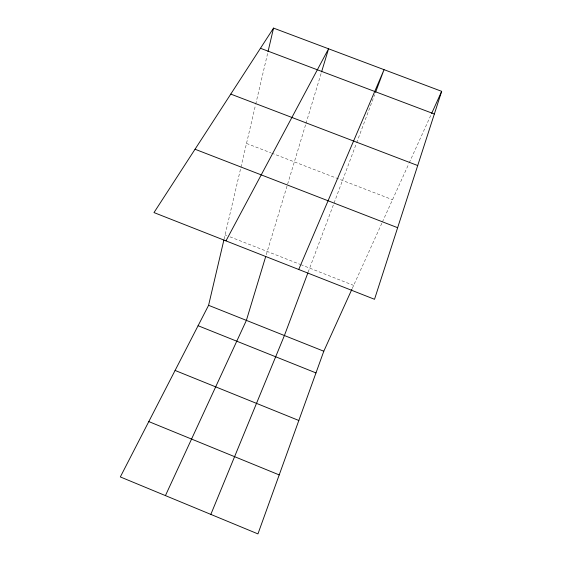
<?xml version="1.0" encoding="UTF-8"?>
<svg xmlns="http://www.w3.org/2000/svg" width="562" height="562" viewBox="0 0 562 562"><rect width="100%" height="100%" fill="white"/><g stroke="black" fill="none" stroke-linecap="round" stroke-linejoin="round"><path stroke-width="0.42" stroke-dasharray="2.81 2.11" d="M224.097 239.103L240.754 168.031M240.95 167.181L255.513 105.031M255.717 104.181L267.828 52.491M266.248 254.755L305.742 124.23M305.995 123.401L321.331 72.716M308.159 272.149L356.336 143.577M356.645 142.755L374.65 94.718M352.226 288.545L382.062 222.763M382.42 221.969L408.869 163.654M409.227 162.854L431.265 114.269M246.514 143.443L270.835 152.815M271.65 153.131L392.515 199.714M225.081 234.909L226.704 235.541M229.949 236.82L299.876 264.281M300.691 264.604L353.653 285.405"/><path stroke-width="0.84" d="M351.868 289.332L323.796 351.222L257.944 533.9L120.331 476.934L208.586 305.314L223.901 239.939M268.025 51.648L273.539 28.1L441.669 91.332L374.524 299.293L153.988 212.577L273.539 28.1M265.749 256.398L246.388 320.375L165.432 495.607M321.576 71.887L328.566 48.796L225.973 240.88M307.857 272.949L284.407 335.528L210.841 514.399M375.557 92.287L384.043 69.66L298.731 269.493M431.623 113.482L441.669 91.332M260.459 48.283L434.349 114.002M230.771 94.093L417.714 165.537M195.035 149.239L397.636 227.701M208.586 305.314L323.796 351.222M198.091 325.714L315.977 372.908M175.091 370.449L298.829 420.488M148.797 421.577L279.209 474.911"/></g></svg>
